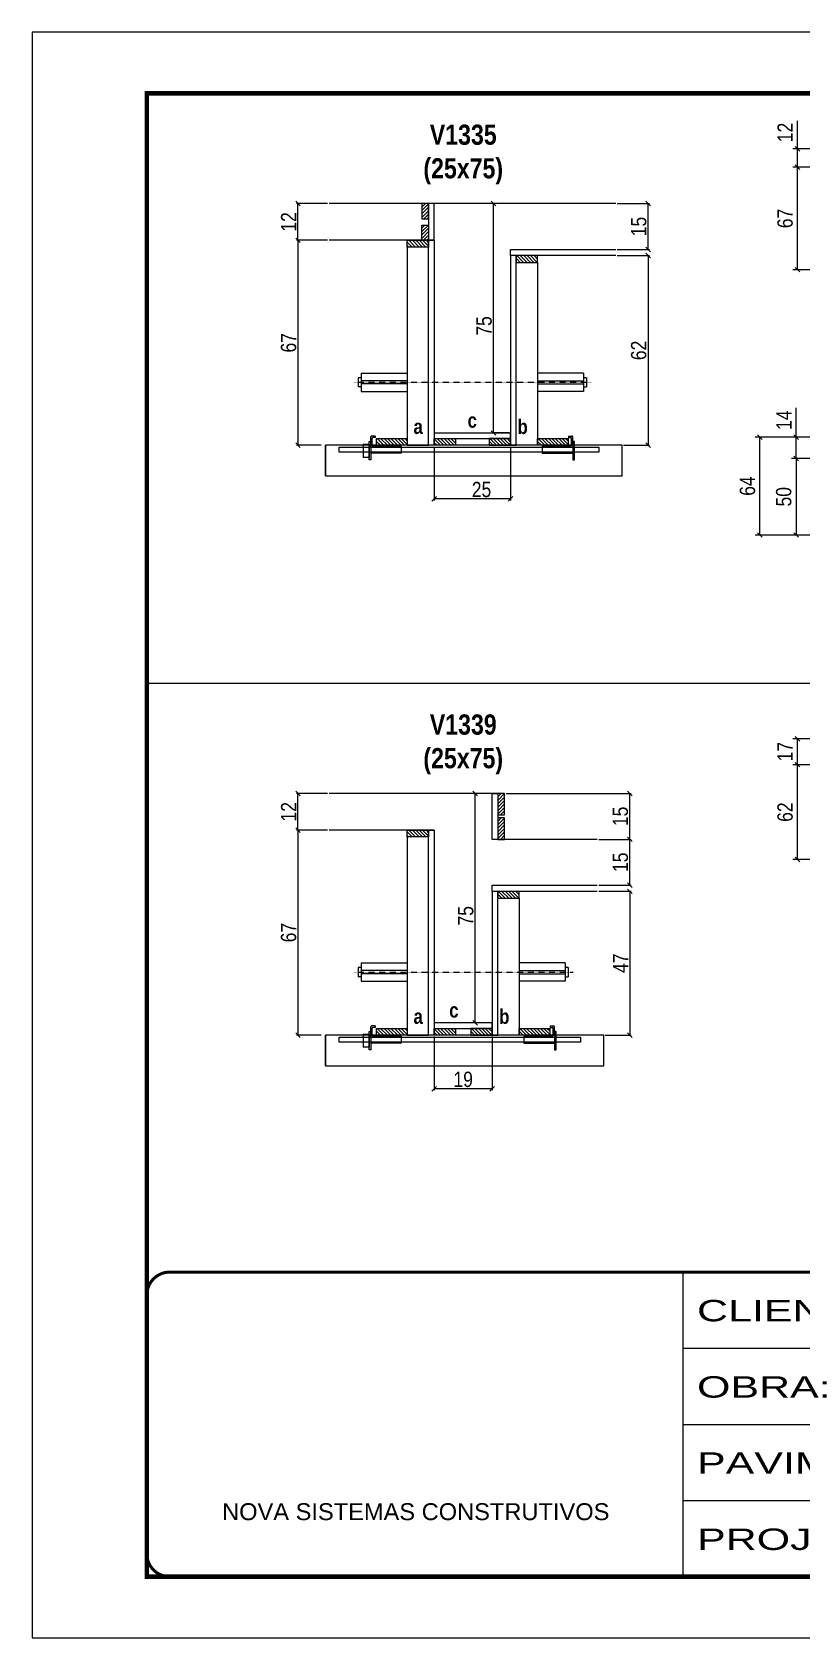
# Model space of a CAD drawing. Extents: x 3309 to 10384, y -2522 to 14608.
# Drawn here: x 4908 to 5411, y 5518 to 6568 of the extents above; entities that cross this region are included whole.
import ezdxf

# ---------------------------------------------------------------- set-up
doc = ezdxf.new("R2010")
doc.units = 0
for name, pattern in [('CONTINUO', [0]), ('DASHED', [0.75, 0.5, -0.25]), ('HIDDEN', [0.375, 0.25, -0.125])]:
    doc.linetypes.add(name, pattern=pattern)
for name, color, linetype in [('barrote', 251, 'Continuous'), ('COTA', 241, 'Continuous'), ('detalhes', 4, 'Continuous'), ('NOMENCLATURA', 7, 'Continuous'), ('Painéis', 200, 'Continuous'), ('presilha', 1, 'Continuous'), ('SARR_2.2x10', 60, 'Continuous'), ('SARR_2.2x7', 40, 'Continuous'), ('SARR_3.5x7', 81, 'Continuous'), ('TENSOR', 3, 'Continuous')]:
    doc.layers.add(name, color=color, linetype=linetype)
for name, color, linetype, lineweight in [('CONCRETO', 251, 'Continuous', 25), ('Folhas', 255, 'Continuous', 9), ('SARRAFO DE PRESSAO', 251, 'DASHED', 9), ('SCO-___-LAJ', 2, 'Continuous', 0)]:
    doc.layers.add(name, color=color, linetype=linetype, lineweight=lineweight)
doc.styles.add('ARIAL', font='arial.ttf')
doc.styles.add('COTA TECNICA', font='techl___.ttf', dxfattribs={"height": 10})
doc.styles.add('COTA TECNICA 2X', font='techl___.ttf', dxfattribs={"height": 10})
doc.styles.add('TECNICA', font='techb___.ttf', dxfattribs={"height": 10})
doc.styles.add('Tecnologia', font='')
doc.styles.get('Tecnologia').set_extended_font_data('Forgotten Futurist')
doc.dimstyles.new('PAINEL', dxfattribs={"dimtxt": 10, "dimasz": 3, "dimexe": 3, "dimexo": 3, "dimgap": 3, "dimtad": 1, "dimdec": 1, "dimzin": 12, "dimdsep": 46, "dimtxsty": 'COTA TECNICA', "dimblk1": 'OBLIQUE', "dimblk2": 'OBLIQUE', "dimsah": 1, "dimcen": 0.9, "dimclrd": 4, "dimclre": 4, "dimclrt": 240, "dimadec": 1, "dimazin": 3, "dimtfac": 1, "dimtdec": 1, "dimtmove": 0, "dimatfit": 3, "dimfxl": 1, "dimtolj": 1, "dimtzin": 12, "dimarcsym": 0})
doc.dimstyles.new('SECAO', dxfattribs={"dimscale": 0.333333, "dimtxt": 5, "dimasz": 9, "dimexe": 3, "dimexo": 3, "dimgap": 3, "dimtad": 1, "dimdec": 1, "dimlfac": 0.5, "dimzin": 12, "dimdsep": 46, "dimtxsty": 'COTA TECNICA 2X', "dimblk1": 'OBLIQUE', "dimblk2": 'OBLIQUE', "dimsah": 1, "dimcen": 0.9, "dimclrd": 4, "dimclre": 4, "dimclrt": 240, "dimadec": 1, "dimazin": 3, "dimtfac": 1, "dimtdec": 1, "dimtmove": 0, "dimatfit": 3, "dimfxl": 1, "dimtolj": 1, "dimtzin": 12, "dimarcsym": 0})
pattern_1 = [(135, (38406.244, -117600.1829), (-1.122532015, -1.122532015), [])]

# ---------------------------------------------------------------- blocks, each defined once
blk = doc.blocks.new('9999999999')
at = {"color": 30, "linetype": 'CONTINUO'}
for p, q in [((98564.6, 34230.2), (98564.6, 34429.4)), ((98564.6, 34379.6), (99584, 34379.6)), ((98564.6, 34329.8), (99488, 34329.8)), ((98564.6, 34280), (99488, 34280))]:
    blk.add_line(p, q, dxfattribs=at)
at = {"color": 30, "linetype": 'CONTINUO', "const_width": 2}
blk.add_lwpolyline([(99584, 34230.2), (99584, 34414.4, 0.414214), (99569, 34429.4), (98229, 34429.4, 0.414214), (98214, 34414.4), (98214, 34245.2, 0.414214), (98229, 34230.2), (99584, 34230.2)], format="xyb", dxfattribs=at)
at = {"layer": 'Folhas'}
blk.add_lwpolyline([(98139, 34190.2), (99624, 34190.2), (99624, 35240.2), (98139, 35240.2)], close=True, dxfattribs=at)
at = {"layer": 'Folhas', "color": 30, "const_width": 3}
blk.add_lwpolyline([(98214, 34230.2), (99584, 34230.2), (99584, 35200.2), (98214, 35200.2)], close=True, dxfattribs=at)
at = {"color": 7, "linetype": 'Continuous', "ltscale": 5, "style": 'ARIAL'}
blk.add_text('NOVA SISTEMAS CONSTRUTIVOS', height=11.059, dxfattribs=at).set_placement((98263.2, 34267.2))
at = {"layer": 'Folhas', "color": 7, "style": 'Tecnologia', "width": 1.5}
for s, p in [('CLIENTE:', (98573.7, 34397.2)), ('OBRA:', (98573.7, 34347.3)), ('PAVIMENTO:', (98573.7, 34297.5)), ('PROJETO:', (98573.7, 34247.7))]:
    blk.add_text(s, height=14, dxfattribs=at).set_placement(p)
blk = doc.blocks.new('_Oblique')
at = {"color": 0, "linetype": 'ByBlock', "lineweight": -2}
blk.add_line((-0.5, -0.5), (0.5, 0.5), dxfattribs=at)
blk = doc.blocks.new('*D839')
at = {"layer": 'COTA', "color": 4, "lineweight": -2, "transparency": 16777216}
for p, q in [((5170.7, 6296.7), (5170.7, 6261.6)), ((5220.7, 6296.7), (5220.7, 6261.6)), ((5220.7, 6262.6), (5170.7, 6262.6))]:
    blk.add_line(p, q, dxfattribs=at)
at = {"layer": 'Defpoints', "color": 0, "transparency": 16777216}
for p in [(5170.7, 6297.7), (5220.7, 6297.7), (5170.7, 6262.6)]:
    blk.add_point(p, dxfattribs=at)
at = {"layer": 'COTA', "color": 4, "lineweight": -2, "transparency": 16777216, "xscale": 3, "yscale": 3, "zscale": 3, "rotation": 180}
blk.add_blockref('_Oblique', (5170.7, 6262.6), dxfattribs=at)
at = {"layer": 'COTA', "color": 4, "lineweight": -2, "transparency": 16777216, "xscale": 3, "yscale": 3, "zscale": 3}
blk.add_blockref('_Oblique', (5220.7, 6262.6), dxfattribs=at)
at = {"layer": 'COTA', "color": 240, "transparency": 16777216, "insert": (5201.7, 6268.7), "char_height": 10, "attachment_point": 5, "style": 'COTA TECNICA 2X'}
blk.add_mtext('\\A1;25', dxfattribs=at)
blk = doc.blocks.new('PRESILHA METÁLICA 1')
at = {"layer": 'presilha'}
for p, q in [((7.5, 10.6), (7.5, 19.9)), ((12, 21), (8.6, 21)), ((9, 11.6), (9, 18.9)), ((12, 19.5), (9.6, 19.5)), ((12, 21), (12, 19.5)), ((0, 13), (6, 13)), ((0, 13), (0, 0)), ((6, 0), (0, 0)), ((6, 15.5), (7.5, 15.5)), ((6, -2.5), (6, 15.5)), ((6, 13), (6, 0)), ((7.5, 15.5), (7.5, -2.5)), ((37.5, 4.1), (7.5, 4.1)), ((37.5, 11), (9.6, 11)), ((37.5, 11), (37.5, 4.1)), ((7.5, -2.5), (6, -2.5))]:
    blk.add_line(p, q, dxfattribs=at)
for centre, radius, start, end in [((8.6, 19.9), 1.14, 90, 180), ((9.6, 18.9), 0.57, 90, 180), ((9.6, 11.6), 0.57, 180, 270)]:
    blk.add_arc(centre, radius, start, end, dxfattribs=at)
blk = doc.blocks.new('PRESILHA METÁLICA 2')
at = {"layer": 'presilha'}
for p, q in [((-5.2, 23.5), (-5.2, 22)), ((-5.2, 23.5), (-1.9, 23.5)), ((-5.2, 22), (-2.8, 22)), ((-2.2, 14.1), (-2.2, 21.4)), ((0.8, 18), (-0.8, 18)), ((-0.8, 18), (-0.8, 0)), ((-0.8, 14.6), (-0.8, 22.4)), ((0.8, 0), (0.8, 18)), ((-30.8, 13.5), (-30.8, 6.6)), ((-30.8, 13.5), (-2.8, 13.5)), ((-30.8, 6.6), (-0.8, 6.6)), ((-0.8, 0), (0.8, 0))]:
    blk.add_line(p, q, dxfattribs=at)
for centre, radius, start, end in [((-2.8, 21.4), 0.57, 0, 90), ((-1.9, 22.4), 1.14, 0, 90), ((-2.8, 14.1), 0.57, 270, 0)]:
    blk.add_arc(centre, radius, start, end, dxfattribs=at)
blk = doc.blocks.new('*D840')
at = {"layer": 'COTA', "color": 4, "lineweight": -2, "transparency": 16777216}
for p, q in [((5101, 6431.7), (5080.7, 6431.7)), ((5081.7, 6431.7), (5081.7, 6297.7)), ((5096.9, 6297.7), (5080.7, 6297.7))]:
    blk.add_line(p, q, dxfattribs=at)
at = {"layer": 'Defpoints', "color": 0, "transparency": 16777216}
for p in [(5102, 6431.7), (5081.7, 6297.7), (5097.9, 6297.7)]:
    blk.add_point(p, dxfattribs=at)
at = {"layer": 'COTA', "color": 4, "lineweight": -2, "transparency": 16777216, "xscale": 3, "yscale": 3, "zscale": 3}
for p, rotation in [((5081.7, 6431.7), 90), ((5081.7, 6297.7), 270)]:
    blk.add_blockref('_Oblique', p, dxfattribs=dict(at, rotation=rotation))
at = {"layer": 'COTA', "color": 240, "transparency": 16777216, "insert": (5075.6, 6364.7), "char_height": 10, "attachment_point": 5, "rotation": 90, "style": 'COTA TECNICA 2X'}
blk.add_mtext('\\A1;67', dxfattribs=at)
blk = doc.blocks.new('*D841')
at = {"layer": 'COTA', "color": 4, "lineweight": -2, "transparency": 16777216}
for p, q in [((5290.4, 6421.7), (5311.6, 6421.7)), ((5310.6, 6421.7), (5310.6, 6297.7)), ((5294.5, 6297.7), (5311.6, 6297.7))]:
    blk.add_line(p, q, dxfattribs=at)
at = {"layer": 'Defpoints', "color": 0, "transparency": 16777216}
for p in [(5289.4, 6421.7), (5293.5, 6297.7), (5310.6, 6297.7)]:
    blk.add_point(p, dxfattribs=at)
at = {"layer": 'COTA', "color": 4, "lineweight": -2, "transparency": 16777216, "xscale": 3, "yscale": 3, "zscale": 3}
for p, rotation in [((5310.6, 6421.7), 90), ((5310.6, 6297.7), 270)]:
    blk.add_blockref('_Oblique', p, dxfattribs=dict(at, rotation=rotation))
at = {"layer": 'COTA', "color": 240, "transparency": 16777216, "insert": (5304.5, 6359.7), "char_height": 10, "attachment_point": 5, "rotation": 90, "style": 'COTA TECNICA 2X'}
blk.add_mtext('\\A1;62', dxfattribs=at)
blk = doc.blocks.new('*D842')
at = {"layer": 'COTA', "color": 4, "lineweight": -2, "transparency": 16777216}
for p, q in [((5219.7, 6455.7), (5208.5, 6455.7)), ((5209.5, 6305.7), (5209.5, 6455.7)), ((5219.7, 6305.7), (5208.5, 6305.7))]:
    blk.add_line(p, q, dxfattribs=at)
at = {"layer": 'Defpoints', "color": 0, "transparency": 16777216}
for p in [(5209.5, 6455.7), (5220.7, 6455.7), (5220.7, 6305.7)]:
    blk.add_point(p, dxfattribs=at)
at = {"layer": 'COTA', "color": 4, "lineweight": -2, "transparency": 16777216, "xscale": 3, "yscale": 3, "zscale": 3}
for p, rotation in [((5209.5, 6455.7), 90), ((5209.5, 6305.7), 270)]:
    blk.add_blockref('_Oblique', p, dxfattribs=dict(at, rotation=rotation))
at = {"layer": 'COTA', "color": 240, "transparency": 16777216, "insert": (5203.4, 6375.7), "char_height": 10, "attachment_point": 5, "rotation": 90, "style": 'COTA TECNICA 2X'}
blk.add_mtext('\\A1;75', dxfattribs=at)
blk = doc.blocks.new('*D843')
at = {"layer": 'COTA', "color": 4, "lineweight": -2, "transparency": 16777216}
for p, q in [((5290.4, 6455.7), (5311.6, 6455.7)), ((5310.6, 6425.7), (5310.6, 6455.7)), ((5290.4, 6425.7), (5311.6, 6425.7))]:
    blk.add_line(p, q, dxfattribs=at)
at = {"layer": 'Defpoints', "color": 0, "transparency": 16777216}
for p in [(5289.4, 6455.7), (5310.6, 6455.7), (5289.4, 6425.7)]:
    blk.add_point(p, dxfattribs=at)
at = {"layer": 'COTA', "color": 4, "lineweight": -2, "transparency": 16777216, "xscale": 3, "yscale": 3, "zscale": 3}
for p, rotation in [((5310.6, 6455.7), 90), ((5310.6, 6425.7), 270)]:
    blk.add_blockref('_Oblique', p, dxfattribs=dict(at, rotation=rotation))
at = {"layer": 'COTA', "color": 240, "transparency": 16777216, "insert": (5304.5, 6440.7), "char_height": 10, "attachment_point": 5, "rotation": 90, "style": 'COTA TECNICA 2X'}
blk.add_mtext('\\A1;15', dxfattribs=at)
blk = doc.blocks.new('*D844')
at = {"layer": 'COTA', "color": 4, "lineweight": -2, "transparency": 16777216}
for p, q in [((5101, 6455.7), (5080.7, 6455.7)), ((5081.7, 6431.7), (5081.7, 6455.7)), ((5101, 6431.7), (5080.7, 6431.7))]:
    blk.add_line(p, q, dxfattribs=at)
at = {"layer": 'Defpoints', "color": 0, "transparency": 16777216}
for p in [(5081.7, 6455.7), (5102, 6455.7), (5102, 6431.7)]:
    blk.add_point(p, dxfattribs=at)
at = {"layer": 'COTA', "color": 4, "lineweight": -2, "transparency": 16777216, "xscale": 3, "yscale": 3, "zscale": 3}
for p, rotation in [((5081.7, 6455.7), 90), ((5081.7, 6431.7), 270)]:
    blk.add_blockref('_Oblique', p, dxfattribs=dict(at, rotation=rotation))
at = {"layer": 'COTA', "color": 240, "transparency": 16777216, "insert": (5075.6, 6443.7), "char_height": 10, "attachment_point": 5, "rotation": 90, "style": 'COTA TECNICA 2X'}
blk.add_mtext('\\A1;12', dxfattribs=at)
blk = doc.blocks.new('*D852')
at = {"layer": 'COTA', "color": 4, "lineweight": -2, "transparency": 16777216}
for p, q in [((5417.9, 6479.5), (5405.3, 6479.5)), ((5408.3, 6412.5), (5408.3, 6479.5)), ((5417.9, 6412.5), (5405.3, 6412.5))]:
    blk.add_line(p, q, dxfattribs=at)
at = {"layer": 'Defpoints', "color": 0, "transparency": 16777216}
for p in [(5408.3, 6479.5), (5420.9, 6479.5), (5420.9, 6412.5)]:
    blk.add_point(p, dxfattribs=at)
at = {"layer": 'COTA', "color": 4, "lineweight": -2, "transparency": 16777216, "xscale": 3, "yscale": 3, "zscale": 3}
for p, rotation in [((5408.3, 6479.5), 90), ((5408.3, 6412.5), 270)]:
    blk.add_blockref('_Oblique', p, dxfattribs=dict(at, rotation=rotation))
at = {"layer": 'COTA', "color": 240, "transparency": 16777216, "insert": (5400.2, 6446), "char_height": 10, "attachment_point": 5, "rotation": 90, "style": 'COTA TECNICA'}
blk.add_mtext('\\A1;67', dxfattribs=at)
blk = doc.blocks.new('*D853')
at = {"layer": 'COTA', "color": 4, "lineweight": -2, "transparency": 16777216}
for p, q in [((5408.3, 6491.5), (5408.3, 6509.8)), ((5417.9, 6491.5), (5405.3, 6491.5)), ((5408.3, 6479.5), (5408.3, 6491.5)), ((5417.9, 6479.5), (5405.3, 6479.5))]:
    blk.add_line(p, q, dxfattribs=at)
at = {"layer": 'Defpoints', "color": 0, "transparency": 16777216}
for p in [(5408.3, 6491.5), (5420.9, 6491.5), (5420.9, 6479.5)]:
    blk.add_point(p, dxfattribs=at)
at = {"layer": 'COTA', "color": 4, "lineweight": -2, "transparency": 16777216, "xscale": 3, "yscale": 3, "zscale": 3}
for p, rotation in [((5408.3, 6491.5), 90), ((5408.3, 6479.5), 270)]:
    blk.add_blockref('_Oblique', p, dxfattribs=dict(at, rotation=rotation))
at = {"layer": 'COTA', "color": 240, "transparency": 16777216, "insert": (5400.2, 6502.2), "char_height": 10, "attachment_point": 5, "rotation": 90, "style": 'COTA TECNICA'}
blk.add_mtext('\\A1;12', dxfattribs=at)
blk = doc.blocks.new('*D859')
at = {"layer": 'COTA', "color": 4, "lineweight": -2, "transparency": 16777216}
for p, q in [((5417.9, 6289), (5404.4, 6289)), ((5407.4, 6289), (5407.4, 6239)), ((5417.9, 6239), (5404.4, 6239))]:
    blk.add_line(p, q, dxfattribs=at)
at = {"layer": 'Defpoints', "color": 0, "transparency": 16777216}
for p in [(5420.9, 6289), (5407.4, 6239), (5420.9, 6239)]:
    blk.add_point(p, dxfattribs=at)
at = {"layer": 'COTA', "color": 4, "lineweight": -2, "transparency": 16777216, "xscale": 3, "yscale": 3, "zscale": 3}
for p, rotation in [((5407.4, 6289), 90), ((5407.4, 6239), 270)]:
    blk.add_blockref('_Oblique', p, dxfattribs=dict(at, rotation=rotation))
at = {"layer": 'COTA', "color": 240, "transparency": 16777216, "insert": (5399.3, 6264), "char_height": 10, "attachment_point": 5, "rotation": 90, "style": 'COTA TECNICA'}
blk.add_mtext('\\A1;50', dxfattribs=at)
blk = doc.blocks.new('*D860')
at = {"layer": 'COTA', "color": 4, "lineweight": -2, "transparency": 16777216}
for p, q in [((5407.4, 6303), (5407.4, 6322.1)), ((5417.9, 6303), (5404.4, 6303)), ((5407.4, 6289), (5407.4, 6303)), ((5417.9, 6289), (5404.4, 6289))]:
    blk.add_line(p, q, dxfattribs=at)
at = {"layer": 'Defpoints', "color": 0, "transparency": 16777216}
for p in [(5407.4, 6303), (5420.9, 6303), (5420.9, 6289)]:
    blk.add_point(p, dxfattribs=at)
at = {"layer": 'COTA', "color": 4, "lineweight": -2, "transparency": 16777216, "xscale": 3, "yscale": 3, "zscale": 3}
for p, rotation in [((5407.4, 6303), 90), ((5407.4, 6289), 270)]:
    blk.add_blockref('_Oblique', p, dxfattribs=dict(at, rotation=rotation))
at = {"layer": 'COTA', "color": 240, "transparency": 16777216, "insert": (5399.4, 6314.1), "char_height": 10, "attachment_point": 5, "rotation": 90, "style": 'COTA TECNICA'}
blk.add_mtext('\\A1;14', dxfattribs=at)
blk = doc.blocks.new('*D861')
at = {"layer": 'COTA', "color": 4, "lineweight": -2, "transparency": 16777216}
for p, q in [((5417.9, 6303), (5380.7, 6303)), ((5383.7, 6239), (5383.7, 6303)), ((5417.9, 6239), (5380.7, 6239))]:
    blk.add_line(p, q, dxfattribs=at)
at = {"layer": 'Defpoints', "color": 0, "transparency": 16777216}
for p in [(5383.7, 6303), (5420.9, 6303), (5420.9, 6239)]:
    blk.add_point(p, dxfattribs=at)
at = {"layer": 'COTA', "color": 4, "lineweight": -2, "transparency": 16777216, "xscale": 3, "yscale": 3, "zscale": 3}
for p, rotation in [((5383.7, 6303), 90), ((5383.7, 6239), 270)]:
    blk.add_blockref('_Oblique', p, dxfattribs=dict(at, rotation=rotation))
at = {"layer": 'COTA', "color": 240, "transparency": 16777216, "insert": (5375.6, 6271), "char_height": 10, "attachment_point": 5, "rotation": 90, "style": 'COTA TECNICA'}
blk.add_mtext('\\A1;64', dxfattribs=at)
blk = doc.blocks.new('*D866')
at = {"layer": 'COTA', "color": 4, "lineweight": -2, "transparency": 16777216}
for p, q in [((5170.7, 5911), (5170.7, 5875.9)), ((5208.7, 5911), (5208.7, 5875.9)), ((5208.7, 5876.9), (5170.7, 5876.9))]:
    blk.add_line(p, q, dxfattribs=at)
at = {"layer": 'Defpoints', "color": 0, "transparency": 16777216}
for p in [(5170.7, 5912), (5208.7, 5912), (5170.7, 5876.9)]:
    blk.add_point(p, dxfattribs=at)
at = {"layer": 'COTA', "color": 4, "lineweight": -2, "transparency": 16777216, "xscale": 3, "yscale": 3, "zscale": 3, "rotation": 180}
blk.add_blockref('_Oblique', (5170.7, 5876.9), dxfattribs=at)
at = {"layer": 'COTA', "color": 4, "lineweight": -2, "transparency": 16777216, "xscale": 3, "yscale": 3, "zscale": 3}
blk.add_blockref('_Oblique', (5208.7, 5876.9), dxfattribs=at)
at = {"layer": 'COTA', "color": 240, "transparency": 16777216, "insert": (5189.7, 5883), "char_height": 10, "attachment_point": 5, "style": 'COTA TECNICA 2X'}
blk.add_mtext('\\A1;19', dxfattribs=at)
blk = doc.blocks.new('*D867')
at = {"layer": 'COTA', "color": 4, "lineweight": -2, "transparency": 16777216}
for p, q in [((5101, 6046), (5080.7, 6046)), ((5081.7, 6046), (5081.7, 5912)), ((5096.9, 5912), (5080.7, 5912))]:
    blk.add_line(p, q, dxfattribs=at)
at = {"layer": 'Defpoints', "color": 0, "transparency": 16777216}
for p in [(5102, 6046), (5081.7, 5912), (5097.9, 5912)]:
    blk.add_point(p, dxfattribs=at)
at = {"layer": 'COTA', "color": 4, "lineweight": -2, "transparency": 16777216, "xscale": 3, "yscale": 3, "zscale": 3}
for p, rotation in [((5081.7, 6046), 90), ((5081.7, 5912), 270)]:
    blk.add_blockref('_Oblique', p, dxfattribs=dict(at, rotation=rotation))
at = {"layer": 'COTA', "color": 240, "transparency": 16777216, "insert": (5075.6, 5979), "char_height": 10, "attachment_point": 5, "rotation": 90, "style": 'COTA TECNICA 2X'}
blk.add_mtext('\\A1;67', dxfattribs=at)
blk = doc.blocks.new('*D868')
at = {"layer": 'COTA', "color": 4, "lineweight": -2, "transparency": 16777216}
for p, q in [((5278.4, 6006), (5299.6, 6006)), ((5298.6, 6006), (5298.6, 5912)), ((5282.5, 5912), (5299.6, 5912))]:
    blk.add_line(p, q, dxfattribs=at)
at = {"layer": 'Defpoints', "color": 0, "transparency": 16777216}
for p in [(5277.4, 6006), (5281.5, 5912), (5298.6, 5912)]:
    blk.add_point(p, dxfattribs=at)
at = {"layer": 'COTA', "color": 4, "lineweight": -2, "transparency": 16777216, "xscale": 3, "yscale": 3, "zscale": 3}
for p, rotation in [((5298.6, 6006), 90), ((5298.6, 5912), 270)]:
    blk.add_blockref('_Oblique', p, dxfattribs=dict(at, rotation=rotation))
at = {"layer": 'COTA', "color": 240, "transparency": 16777216, "insert": (5292.6, 5959), "char_height": 10, "attachment_point": 5, "rotation": 90, "style": 'COTA TECNICA 2X'}
blk.add_mtext('\\A1;47', dxfattribs=at)
blk = doc.blocks.new('*D869')
at = {"layer": 'COTA', "color": 4, "lineweight": -2, "transparency": 16777216}
for p, q in [((5207.7, 6070), (5196.5, 6070)), ((5197.5, 5920), (5197.5, 6070)), ((5207.7, 5920), (5196.5, 5920))]:
    blk.add_line(p, q, dxfattribs=at)
at = {"layer": 'Defpoints', "color": 0, "transparency": 16777216}
for p in [(5197.5, 6070), (5208.7, 6070), (5208.7, 5920)]:
    blk.add_point(p, dxfattribs=at)
at = {"layer": 'COTA', "color": 4, "lineweight": -2, "transparency": 16777216, "xscale": 3, "yscale": 3, "zscale": 3}
for p, rotation in [((5197.5, 6070), 90), ((5197.5, 5920), 270)]:
    blk.add_blockref('_Oblique', p, dxfattribs=dict(at, rotation=rotation))
at = {"layer": 'COTA', "color": 240, "transparency": 16777216, "insert": (5191.4, 5990), "char_height": 10, "attachment_point": 5, "rotation": 90, "style": 'COTA TECNICA 2X'}
blk.add_mtext('\\A1;75', dxfattribs=at)
blk = doc.blocks.new('*D870')
at = {"layer": 'COTA', "color": 4, "lineweight": -2, "transparency": 16777216}
for p, q in [((5278.4, 6040), (5299.6, 6040)), ((5298.6, 6010), (5298.6, 6040)), ((5278.4, 6010), (5299.6, 6010))]:
    blk.add_line(p, q, dxfattribs=at)
at = {"layer": 'Defpoints', "color": 0, "transparency": 16777216}
for p in [(5277.4, 6040), (5298.6, 6040), (5277.4, 6010)]:
    blk.add_point(p, dxfattribs=at)
at = {"layer": 'COTA', "color": 4, "lineweight": -2, "transparency": 16777216, "xscale": 3, "yscale": 3, "zscale": 3}
for p, rotation in [((5298.6, 6040), 90), ((5298.6, 6010), 270)]:
    blk.add_blockref('_Oblique', p, dxfattribs=dict(at, rotation=rotation))
at = {"layer": 'COTA', "color": 240, "transparency": 16777216, "insert": (5292.5, 6025), "char_height": 10, "attachment_point": 5, "rotation": 90, "style": 'COTA TECNICA 2X'}
blk.add_mtext('\\A1;15', dxfattribs=at)
blk = doc.blocks.new('*D871')
at = {"layer": 'COTA', "color": 4, "lineweight": -2, "transparency": 16777216}
for p, q in [((5101, 6070), (5080.7, 6070)), ((5081.7, 6046), (5081.7, 6070)), ((5101, 6046), (5080.7, 6046))]:
    blk.add_line(p, q, dxfattribs=at)
at = {"layer": 'Defpoints', "color": 0, "transparency": 16777216}
for p in [(5081.7, 6070), (5102, 6070), (5102, 6046)]:
    blk.add_point(p, dxfattribs=at)
at = {"layer": 'COTA', "color": 4, "lineweight": -2, "transparency": 16777216, "xscale": 3, "yscale": 3, "zscale": 3}
for p, rotation in [((5081.7, 6070), 90), ((5081.7, 6046), 270)]:
    blk.add_blockref('_Oblique', p, dxfattribs=dict(at, rotation=rotation))
at = {"layer": 'COTA', "color": 240, "transparency": 16777216, "insert": (5075.6, 6058), "char_height": 10, "attachment_point": 5, "rotation": 90, "style": 'COTA TECNICA 2X'}
blk.add_mtext('\\A1;12', dxfattribs=at)
blk = doc.blocks.new('*D872')
at = {"layer": 'COTA', "color": 4, "lineweight": -2, "transparency": 16777216}
for p, q in [((5217.7, 6070), (5299.6, 6070)), ((5298.6, 6040), (5298.6, 6070)), ((5278.4, 6040), (5299.6, 6040))]:
    blk.add_line(p, q, dxfattribs=at)
at = {"layer": 'Defpoints', "color": 0, "transparency": 16777216}
for p in [(5216.7, 6070), (5298.6, 6070), (5277.4, 6040)]:
    blk.add_point(p, dxfattribs=at)
at = {"layer": 'COTA', "color": 4, "lineweight": -2, "transparency": 16777216, "xscale": 3, "yscale": 3, "zscale": 3}
for p, rotation in [((5298.6, 6070), 90), ((5298.6, 6040), 270)]:
    blk.add_blockref('_Oblique', p, dxfattribs=dict(at, rotation=rotation))
at = {"layer": 'COTA', "color": 240, "transparency": 16777216, "insert": (5292.5, 6055), "char_height": 10, "attachment_point": 5, "rotation": 90, "style": 'COTA TECNICA 2X'}
blk.add_mtext('\\A1;15', dxfattribs=at)
blk = doc.blocks.new('*D883')
at = {"layer": 'COTA', "color": 4, "lineweight": -2, "transparency": 16777216}
for p, q in [((5417.9, 6088.8), (5405.3, 6088.8)), ((5408.3, 6026.8), (5408.3, 6088.8)), ((5417.9, 6026.8), (5405.3, 6026.8))]:
    blk.add_line(p, q, dxfattribs=at)
at = {"layer": 'Defpoints', "color": 0, "transparency": 16777216}
for p in [(5408.3, 6088.8), (5420.9, 6088.8), (5420.9, 6026.8)]:
    blk.add_point(p, dxfattribs=at)
at = {"layer": 'COTA', "color": 4, "lineweight": -2, "transparency": 16777216, "xscale": 3, "yscale": 3, "zscale": 3}
for p, rotation in [((5408.3, 6088.8), 90), ((5408.3, 6026.8), 270)]:
    blk.add_blockref('_Oblique', p, dxfattribs=dict(at, rotation=rotation))
at = {"layer": 'COTA', "color": 240, "transparency": 16777216, "insert": (5400.2, 6057.8), "char_height": 10, "attachment_point": 5, "rotation": 90, "style": 'COTA TECNICA'}
blk.add_mtext('\\A1;62', dxfattribs=at)
blk = doc.blocks.new('*D876')
at = {"layer": 'COTA', "color": 4, "lineweight": -2, "transparency": 16777216}
for p, q in [((5417.9, 6105.8), (5405.3, 6105.8)), ((5408.3, 6088.8), (5408.3, 6105.8)), ((5417.9, 6088.8), (5405.3, 6088.8))]:
    blk.add_line(p, q, dxfattribs=at)
at = {"layer": 'Defpoints', "color": 0, "transparency": 16777216}
for p in [(5408.3, 6105.8), (5420.9, 6105.8), (5420.9, 6088.8)]:
    blk.add_point(p, dxfattribs=at)
at = {"layer": 'COTA', "color": 4, "lineweight": -2, "transparency": 16777216, "xscale": 3, "yscale": 3, "zscale": 3}
for p, rotation in [((5408.3, 6105.8), 90), ((5408.3, 6088.8), 270)]:
    blk.add_blockref('_Oblique', p, dxfattribs=dict(at, rotation=rotation))
at = {"layer": 'COTA', "color": 240, "transparency": 16777216, "insert": (5400.2, 6097.3), "char_height": 10, "attachment_point": 5, "rotation": 90, "style": 'COTA TECNICA'}
blk.add_mtext('\\A1;17', dxfattribs=at)

msp = doc.modelspace()

# ---------------------------------------------------------------- hatches: boundary and pattern name
at = {"layer": 'SARR_2.2x10'}
h = msp.add_hatch(dxfattribs=at)
h.set_pattern_fill('ANSI31', color=256, scale=0.5, angle=90)
h.set_pattern_definition([(135, (38326.644, -117214.4845), (-1.122532015, -1.122532015), [])])
h.paths.add_polyline_path([(5133.11, 6302.09), (5133.11, 6297.69), (5153.11, 6297.69), (5153.11, 6302.09)])
h = msp.add_hatch(dxfattribs=at)
h.set_pattern_fill('ANSI31', color=256, scale=0.5, angle=90)
h.set_pattern_definition([(135, (38431.844, -117214.4845), (-1.122532015, -1.122532015), [])])
h.paths.add_polyline_path([(5238.31, 6302.09), (5238.31, 6297.69), (5258.31, 6297.69), (5258.31, 6302.09)])
h = msp.add_hatch(dxfattribs=at)
h.set_pattern_fill('ANSI31', color=256, scale=0.5, angle=90)
h.set_pattern_definition([(135, (38326.644, -117600.1829), (-1.122532015, -1.122532015), [])])
h.paths.add_polyline_path([(5133.11, 5916.39), (5133.11, 5911.99), (5153.11, 5911.99), (5153.11, 5916.39)])
h = msp.add_hatch(dxfattribs=at)
h.set_pattern_fill('ANSI31', color=256, scale=0.5, angle=90)
h.set_pattern_definition([(135, (38419.844, -117600.1829), (-1.122532015, -1.122532015), [])])
h.paths.add_polyline_path([(5226.31, 5916.39), (5226.31, 5911.99), (5246.31, 5911.99), (5246.31, 5916.39)])
at = {"layer": 'SARR_2.2x7'}
h = msp.add_hatch(dxfattribs=at)
h.set_pattern_fill('ANSI31', color=256, scale=0.5, angle=180)
h.set_pattern_definition([(225, (128679.275, 39550.0239), (1.122532015, -1.122532015), [])])
h.paths.add_polyline_path([(5162.71, 6445.69), (5167.11, 6445.69), (5167.11, 6455.69), (5162.71, 6455.69)])
h = msp.add_hatch(dxfattribs=at)
h.set_pattern_fill('ANSI31', color=256, scale=0.5, angle=180)
h.set_pattern_definition([(225, (128679.275, 39552.0239), (1.122532015, -1.122532015), [])])
h.paths.add_polyline_path([(5162.71, 6441.69), (5167.11, 6441.69), (5167.11, 6431.69), (5162.71, 6431.69)])
h = msp.add_hatch(dxfattribs=at)
h.set_pattern_fill('ANSI31', color=256, scale=0.5, angle=90)
h.set_pattern_definition([(135, (38340.644, -117084.8845), (-1.122532015, -1.122532015), [])])
h.paths.add_polyline_path([(5167.11, 6431.69), (5167.11, 6427.29), (5153.11, 6427.29), (5153.11, 6431.69)])
h = msp.add_hatch(dxfattribs=at)
h.set_pattern_fill('ANSI31', color=256, scale=0.5, angle=90)
h.set_pattern_definition([(135, (38332.644, -117094.8845), (-1.122532015, -1.122532015), [])])
h.paths.add_polyline_path([(5224.31, 6421.69), (5224.31, 6417.29), (5238.31, 6417.29), (5238.31, 6421.69)])
h = msp.add_hatch(dxfattribs=at)
h.set_pattern_fill('ANSI31', color=256, scale=0.5, angle=90)
h.set_pattern_definition([(135, (38406.244, -117214.4845), (-1.122532015, -1.122532015), [])])
h.paths.add_polyline_path([(5184.71, 6297.69), (5184.71, 6302.09), (5170.71, 6302.09), (5170.71, 6297.69)])
h = msp.add_hatch(dxfattribs=at)
h.set_pattern_fill('ANSI31', color=256, scale=0.5, angle=90)
h.set_pattern_definition([(135, (38418.244, -117214.4845), (-1.122532015, -1.122532015), [])])
h.paths.add_polyline_path([(5206.71, 6302.09), (5206.71, 6297.69), (5220.71, 6297.69), (5220.71, 6302.09)])
h = msp.add_hatch(dxfattribs=at)
h.set_pattern_fill('ANSI31', color=256, scale=0.5, angle=180)
h.set_pattern_definition([(225, (128728.875, 39164.3255), (1.122532015, -1.122532015), [])])
h.paths.add_polyline_path([(5212.31, 6055.99), (5216.71, 6055.99), (5216.71, 6069.99), (5212.31, 6069.99)])
h = msp.add_hatch(dxfattribs=at)
h.set_pattern_fill('ANSI31', color=256, scale=0.5, angle=180)
h.set_pattern_definition([(225, (128728.875, 39148.3255), (1.122532015, -1.122532015), [])])
h.paths.add_polyline_path([(5212.31, 6039.99), (5216.71, 6039.99), (5216.71, 6053.99), (5212.31, 6053.99)])
h = msp.add_hatch(dxfattribs=at)
h.set_pattern_fill('ANSI31', color=256, scale=0.5, angle=90)
h.set_pattern_definition([(135, (38340.644, -117470.5829), (-1.122532015, -1.122532015), [])])
h.paths.add_polyline_path([(5167.11, 6045.99), (5167.11, 6041.59), (5153.11, 6041.59), (5153.11, 6045.99)])
h = msp.add_hatch(dxfattribs=at)
h.set_pattern_fill('ANSI31', color=256, scale=0.5, angle=90)
h.set_pattern_definition([(135, (38320.644, -117510.5829), (-1.122532015, -1.122532015), [])])
h.paths.add_polyline_path([(5212.31, 6005.99), (5212.31, 6001.59), (5226.31, 6001.59), (5226.31, 6005.99)])
h = msp.add_hatch(dxfattribs=at)
h.set_pattern_fill('ANSI31', color=256, scale=0.5, angle=90)
h.set_pattern_definition(pattern_1)
h.paths.add_polyline_path([(5184.71, 5911.99), (5184.71, 5916.39), (5170.71, 5916.39), (5170.71, 5911.99)])
h = msp.add_hatch(dxfattribs=at)
h.set_pattern_fill('ANSI31', color=256, scale=0.5, angle=90)
h.set_pattern_definition(pattern_1)
h.paths.add_polyline_path([(5194.71, 5916.39), (5194.71, 5911.99), (5208.71, 5911.99), (5208.71, 5916.39)])

# ---------------------------------------------------------------- linework, layer by layer
at = {"ltscale": 3}
for p, q in [((5123.11, 6344.86), (5123.11, 6332.86)), ((5123.11, 6344.86), (5153.11, 6344.86)), ((5268.31, 6344.86), (5238.31, 6344.86)), ((5268.31, 6344.86), (5268.31, 6332.86)), ((5121.11, 6341.86), (5121.11, 6335.86)), ((5123.11, 6341.86), (5121.11, 6341.86)), ((5123.11, 6335.86), (5121.11, 6335.86)), ((5153.11, 6339.86), (5123.11, 6339.86)), ((5153.11, 6337.86), (5123.11, 6337.86)), ((5123.11, 6332.86), (5153.11, 6332.86)), ((5238.31, 6339.86), (5268.31, 6339.86)), ((5238.31, 6337.86), (5268.31, 6337.86)), ((5268.31, 6332.86), (5238.31, 6332.86)), ((5270.31, 6341.86), (5268.31, 6341.86)), ((5268.31, 6335.86), (5270.31, 6335.86)), ((5270.31, 6341.86), (5270.31, 6335.86)), ((5121.11, 5956.16), (5121.11, 5950.16)), ((5123.11, 5956.16), (5121.11, 5956.16)), ((5123.11, 5959.16), (5123.11, 5947.16)), ((5123.11, 5959.16), (5153.11, 5959.16)), ((5153.11, 5954.16), (5123.11, 5954.16)), ((5256.31, 5959.16), (5226.31, 5959.16)), ((5226.31, 5954.16), (5256.31, 5954.16)), ((5256.31, 5959.16), (5256.31, 5947.16)), ((5258.31, 5956.16), (5256.31, 5956.16)), ((5258.31, 5956.16), (5258.31, 5950.16)), ((5123.11, 5950.16), (5121.11, 5950.16)), ((5153.11, 5952.16), (5123.11, 5952.16)), ((5123.11, 5947.16), (5153.11, 5947.16)), ((5226.31, 5952.16), (5256.31, 5952.16)), ((5256.31, 5947.16), (5226.31, 5947.16)), ((5256.31, 5950.16), (5258.31, 5950.16))]:
    msp.add_line(p, q, dxfattribs=at)
at = {"layer": 'barrote'}
for points in [[(5099.65, 6277.69), (5293.57, 6277.69), (5293.57, 6297.69), (5099.65, 6297.69)], [(5099.65, 5891.99), (5281.57, 5891.99), (5281.57, 5911.99), (5099.65, 5911.99)]]:
    msp.add_lwpolyline(points, close=True, dxfattribs=at)
at = {"layer": 'CONCRETO', "linetype": 'Continuous'}
for p, q in [((5289.4, 6455.69), (5102.01, 6455.69)), ((5170.71, 6431.69), (5102.01, 6431.69)), ((5212.31, 6069.99), (5102.01, 6069.99)), ((5170.71, 6045.99), (5102.01, 6045.99)), ((5277.4, 6039.99), (5208.71, 6039.99))]:
    msp.add_line(p, q, dxfattribs=at)
at = {"layer": 'COTA'}
msp.add_line((4982.87, 6142.14), (6352.87, 6142.14), dxfattribs=at)
at = {"layer": 'detalhes', "color": 250}
for p, q in [((5099.65, 6277.69), (5099.65, 6297.69)), ((5099.65, 5891.99), (5099.65, 5911.99))]:
    msp.add_line(p, q, dxfattribs=at)
at = {"layer": 'Painéis', "linetype": 'Continuous'}
for points in [[(5167.11, 6431.69), (5170.71, 6431.69), (5170.71, 6455.69), (5167.11, 6455.69)], [(5167.11, 6297.69), (5167.11, 6431.69), (5170.71, 6431.69), (5170.71, 6297.69)], [(5224.31, 6297.69), (5224.31, 6421.69), (5220.71, 6421.69), (5220.71, 6297.69)], [(5220.71, 6305.69), (5170.71, 6305.69), (5170.71, 6302.09), (5220.71, 6302.09)], [(5212.31, 6039.99), (5208.71, 6039.99), (5208.71, 6069.99), (5212.31, 6069.99)], [(5167.11, 5911.99), (5167.11, 6045.99), (5170.71, 6045.99), (5170.71, 5911.99)], [(5212.31, 5911.99), (5212.31, 6005.99), (5208.71, 6005.99), (5208.71, 5911.99)], [(5208.71, 5919.99), (5170.71, 5919.99), (5170.71, 5916.39), (5208.71, 5916.39)]]:
    msp.add_lwpolyline(points, close=True, dxfattribs=at)
at = {"layer": 'Painéis', "linetype": 'Continuous', "elevation": 0}
for points in [[(5289.4, 6421.69), (5220.71, 6421.69), (5220.71, 6425.69), (5289.4, 6425.69)], [(5277.4, 6005.99), (5208.71, 6005.99), (5208.71, 6009.99), (5277.4, 6009.99)]]:
    msp.add_lwpolyline(points, dxfattribs=at)
at = {"layer": 'SARR_2.2x10'}
for points in [[(5133.11, 6302.09), (5153.11, 6302.09), (5153.11, 6297.69), (5133.11, 6297.69)], [(5238.31, 6302.09), (5258.31, 6302.09), (5258.31, 6297.69), (5238.31, 6297.69)], [(5133.11, 5916.39), (5153.11, 5916.39), (5153.11, 5911.99), (5133.11, 5911.99)], [(5226.31, 5916.39), (5246.31, 5916.39), (5246.31, 5911.99), (5226.31, 5911.99)]]:
    msp.add_lwpolyline(points, close=True, dxfattribs=at)
at = {"layer": 'SARR_2.2x7'}
for points in [[(5162.71, 6455.69), (5162.71, 6445.69), (5167.11, 6445.69), (5167.11, 6455.69)], [(5162.71, 6431.69), (5162.71, 6441.69), (5167.11, 6441.69), (5167.11, 6431.69)], [(5170.71, 6302.09), (5184.71, 6302.09), (5184.71, 6297.69), (5170.71, 6297.69)], [(5220.71, 6302.09), (5206.71, 6302.09), (5206.71, 6297.69), (5220.71, 6297.69)], [(5212.31, 6069.99), (5212.31, 6055.99), (5216.71, 6055.99), (5216.71, 6069.99)], [(5212.31, 6053.99), (5212.31, 6039.99), (5216.71, 6039.99), (5216.71, 6053.99)], [(5170.71, 5916.39), (5184.71, 5916.39), (5184.71, 5911.99), (5170.71, 5911.99)], [(5208.71, 5916.39), (5194.71, 5916.39), (5194.71, 5911.99), (5208.71, 5911.99)]]:
    msp.add_lwpolyline(points, close=True, dxfattribs=at)
at = {"layer": 'SARR_2.2x7', "elevation": 0}
for points in [[(5153.11, 6431.69), (5167.11, 6431.69), (5167.11, 6427.29), (5153.11, 6427.29)], [(5238.31, 6421.69), (5224.31, 6421.69), (5224.31, 6417.29), (5238.31, 6417.29)], [(5153.11, 6045.99), (5167.11, 6045.99), (5167.11, 6041.59), (5153.11, 6041.59)], [(5226.31, 6005.99), (5212.31, 6005.99), (5212.31, 6001.59), (5226.31, 6001.59)]]:
    msp.add_lwpolyline(points, close=True, dxfattribs=at)
at = {"layer": 'SARR_3.5x7'}
for points in [[(5167.11, 6427.29), (5153.11, 6427.29), (5153.11, 6297.69), (5167.11, 6297.69)], [(5224.31, 6417.29), (5238.31, 6417.29), (5238.31, 6297.69), (5224.31, 6297.69)], [(5167.11, 6041.59), (5153.11, 6041.59), (5153.11, 5911.99), (5167.11, 5911.99)], [(5212.31, 6001.59), (5226.31, 6001.59), (5226.31, 5911.99), (5212.31, 5911.99)]]:
    msp.add_lwpolyline(points, close=True, dxfattribs=at)
at = {"layer": 'SCO-___-LAJ', "color": 1}
for points in [[(5108.65, 6296.35), (5278.49, 6296.35), (5278.49, 6293.15), (5108.65, 6293.15)], [(5108.65, 5910.65), (5266.49, 5910.65), (5266.49, 5907.45), (5108.65, 5907.45)]]:
    msp.add_lwpolyline(points, close=True, dxfattribs=at)
at = {"layer": 'TENSOR', "linetype": 'HIDDEN', "ltscale": 0.5}
for p, q in [((5118.11, 6338.86), (5273.61, 6338.86)), ((5118.11, 5953.16), (5261.61, 5953.16))]:
    msp.add_line(p, q, dxfattribs=at)

# ---------------------------------------------------------------- block references
at = {"layer": 'presilha', "xscale": 0.6666666666666666, "yscale": 0.6666666666666666, "zscale": 0.6666666666666666}
for name, p in [('PRESILHA METÁLICA 1', (5124.24, 6289.72)), ('PRESILHA METÁLICA 2', (5261.98, 6288.05)), ('PRESILHA METÁLICA 1', (5124.24, 5904.02)), ('PRESILHA METÁLICA 2', (5249.98, 5902.35))]:
    msp.add_blockref(name, p, dxfattribs=at)
at = {"layer": 'SARRAFO DE PRESSAO', "color": 6, "linetype": 'ByBlock'}
msp.add_blockref('9999999999', (-93231.11, -28672.37), dxfattribs=at)

# ---------------------------------------------------------------- texts
at = {"layer": 'detalhes', "style": 'TECNICA'}
for s, p in [('a', (5157.23, 6305.05)), ('c', (5192.58, 6309.16)), ('b', (5225.2, 6305.04)), ('a', (5157.23, 5919.35)), ('c', (5180.58, 5923.46)), ('b', (5213.2, 5919.34))]:
    msp.add_text(s, height=9.6, dxfattribs=at).set_placement(p)
at = {"layer": 'NOMENCLATURA', "char_height": 13.2, "attachment_point": 2, "style": 'TECNICA'}
for s, insert in [('V1335\\P(25x75)', (5189.74, 6507.38)), ('V1339\\P(25x75)', (5189.74, 6121.68))]:
    msp.add_mtext_dynamic_manual_height_columns(s, width=300.2766, gutter_width=1, heights=[0], dxfattribs=dict(at, insert=insert))

# ---------------------------------------------------------------- dimensions: what is measured, and where the dimension line sits
at = {"layer": 'COTA'}
for base, p1, p2, dimstyle, picture, middle in [((5408.3, 6491.5), (5420.93, 6479.5), (5420.93, 6491.5), 'PAINEL', '*D853', (5400.24, 6502.16)), ((5408.3, 6479.5), (5420.93, 6412.5), (5420.93, 6479.5), 'PAINEL', '*D852', (5400.2, 6446)), ((5081.66, 6455.69), (5102.01, 6431.69), (5102.01, 6455.69), 'SECAO', '*D844', (5075.6, 6443.69)), ((5310.62, 6455.69), (5289.4, 6425.69), (5289.4, 6455.69), 'SECAO', '*D843', (5304.51, 6440.69)), ((5081.66, 6297.69, 0), (5102.01, 6431.69), (5097.89, 6297.69, 0), 'SECAO', '*D840', (5075.56, 6364.69, 0)), ((5310.62, 6297.69, 0), (5289.4, 6421.69), (5293.52, 6297.69, 0), 'SECAO', '*D841', (5304.52, 6359.69, 0)), ((5407.43, 6303), (5420.93, 6289), (5420.93, 6303), 'PAINEL', '*D860', (5399.36, 6314.06)), ((5383.7, 6303), (5420.93, 6239), (5420.93, 6303), 'PAINEL', '*D861', (5375.59, 6271)), ((5407.43, 6239), (5420.93, 6289), (5420.93, 6239), 'PAINEL', '*D859', (5399.32, 6264)), ((5408.3, 6105.8), (5420.93, 6088.8), (5420.93, 6105.8), 'PAINEL', '*D876', (5400.23, 6097.3)), ((5408.3, 6088.8), (5420.93, 6026.8), (5420.93, 6088.8), 'PAINEL', '*D883', (5400.2, 6057.8)), ((5081.66, 6069.99), (5102.01, 6045.99), (5102.01, 6069.99), 'SECAO', '*D871', (5075.6, 6057.99)), ((5298.62, 6069.99), (5277.4, 6039.99), (5216.71, 6069.99), 'SECAO', '*D872', (5292.51, 6054.99)), ((5081.66, 5911.99, 0), (5102.01, 6045.99), (5097.89, 5911.99, 0), 'SECAO', '*D867', (5075.56, 5978.99, 0)), ((5298.62, 6039.99), (5277.4, 6009.99), (5277.4, 6039.99), 'SECAO', '*D870', (5292.51, 6024.99)), ((5298.62, 5911.99, 0), (5277.4, 6005.99), (5281.52, 5911.99, 0), 'SECAO', '*D868', (5292.55, 5958.99, 0))]:
    dim = msp.add_linear_dim(base=base, p1=p1, p2=p2, angle=90, dimstyle=dimstyle, dxfattribs=at)
    dim.commit()
    dim.dimension.update_dxf_attribs({"geometry": picture, "text_midpoint": middle})
for base, p1, p2, angle, picture, middle in [((5209.53, 6455.69), (5220.71, 6305.69), (5220.71, 6455.69), 90, '*D842', (5209.53, 6375.69)), ((5170.71, 6262.59), (5220.71, 6297.69), (5170.71, 6297.69), 180, '*D839', (5201.71, 6262.59)), ((5197.53, 6069.99), (5208.71, 5919.99), (5208.71, 6069.99), 90, '*D869', (5197.53, 5989.99)), ((5170.71, 5876.9), (5208.71, 5911.99), (5170.71, 5911.99), 180, '*D866', (5189.71, 5876.9))]:
    dim = msp.add_linear_dim(base=base, p1=p1, p2=p2, angle=angle, dimstyle='SECAO', dxfattribs=at)
    dim.commit()
    dim.dimension.update_dxf_attribs({"geometry": picture, "text_midpoint": middle, "dimtype": 160})

doc.saveas('drawing.dxf')
